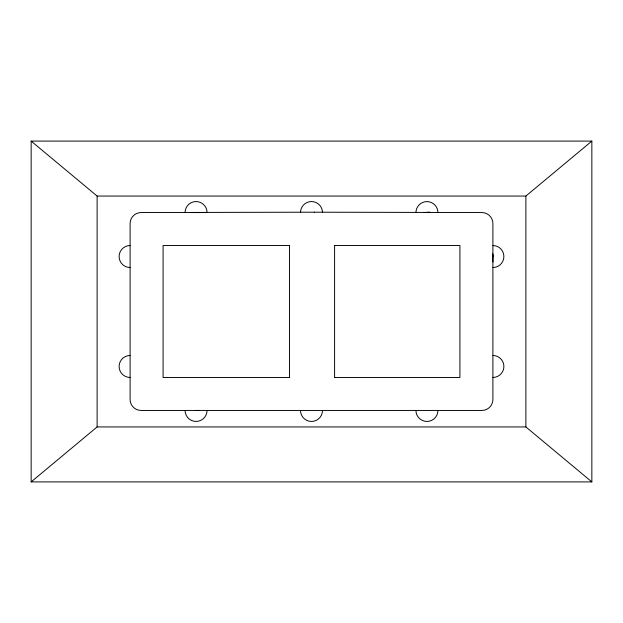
<?xml version="1.0" encoding="UTF-8"?>
<svg xmlns="http://www.w3.org/2000/svg" width="623" height="623" viewBox="0 0 623 623"><rect width="100%" height="100%" fill="white"/><g stroke="black" fill="none" stroke-linecap="round" stroke-linejoin="round"><path stroke-width="0.93" d="M492.902 261.94L492.902 253.771M31.15 481.906L97.118 426.942L525.882 426.942L591.85 481.906L591.85 141.094L31.15 141.094L31.15 481.906L591.85 481.906M31.15 141.094L97.118 196.058L525.882 196.058L591.85 141.094M492.902 256.435L492.995 255.446M198.838 410.448L195.965 410.448M190.646 212.552L198.823 212.552M196.354 212.568L206.992 212.552L206.836 210.356A10.996 10.996 0 0 0 185.086 211.89L185.132 212.552M289.703 245.532L163.078 245.532L163.078 377.468L289.703 377.468M334.403 245.532L459.922 245.532L459.922 377.468L334.403 377.468M492.902 245.602L495.051 245.75A10.996 10.996 0 0 1 493.618 267.501L492.902 267.454M437.837 212.552L437.805 210.909A10.996 10.996 0 0 0 416.016 211.322L416.039 212.552M429.691 212.552L429.683 212.139L424.185 212.552M322.403 212.552L322.403 211.119A10.996 10.996 0 0 0 300.598 211.119L300.598 212.552M525.882 196.058L525.882 426.942M334.59 245.532L334.59 377.468M289.508 245.532L289.508 377.468M97.118 196.058L97.118 426.942M492.902 355.476A10.996 10.996 0 0 1 503.898 366.472A10.996 10.996 0 0 1 492.902 377.468M437.93 410.448A10.996 10.996 0 0 1 426.942 421.444A10.996 10.996 0 0 1 415.946 410.448M322.496 410.448A10.996 10.996 0 0 1 311.5 421.444A10.996 10.996 0 0 1 300.504 410.448M207.054 410.448A10.996 10.996 0 0 1 196.058 421.444A10.996 10.996 0 0 1 185.07 410.448M130.098 377.468A10.996 10.996 0 0 1 119.102 366.472A10.996 10.996 0 0 1 130.098 355.476M130.098 267.524A10.996 10.996 0 0 1 119.102 256.528A10.996 10.996 0 0 1 130.098 245.532M314.249 212.194L141.094 212.552A10.996 10.996 0 0 0 130.098 223.548L130.098 399.452A10.996 10.996 0 0 0 141.094 410.448L481.906 410.448A10.996 10.996 0 0 0 492.902 399.452L492.902 223.548A10.996 10.996 0 0 0 481.906 212.552L314.249 212.194"/></g></svg>
